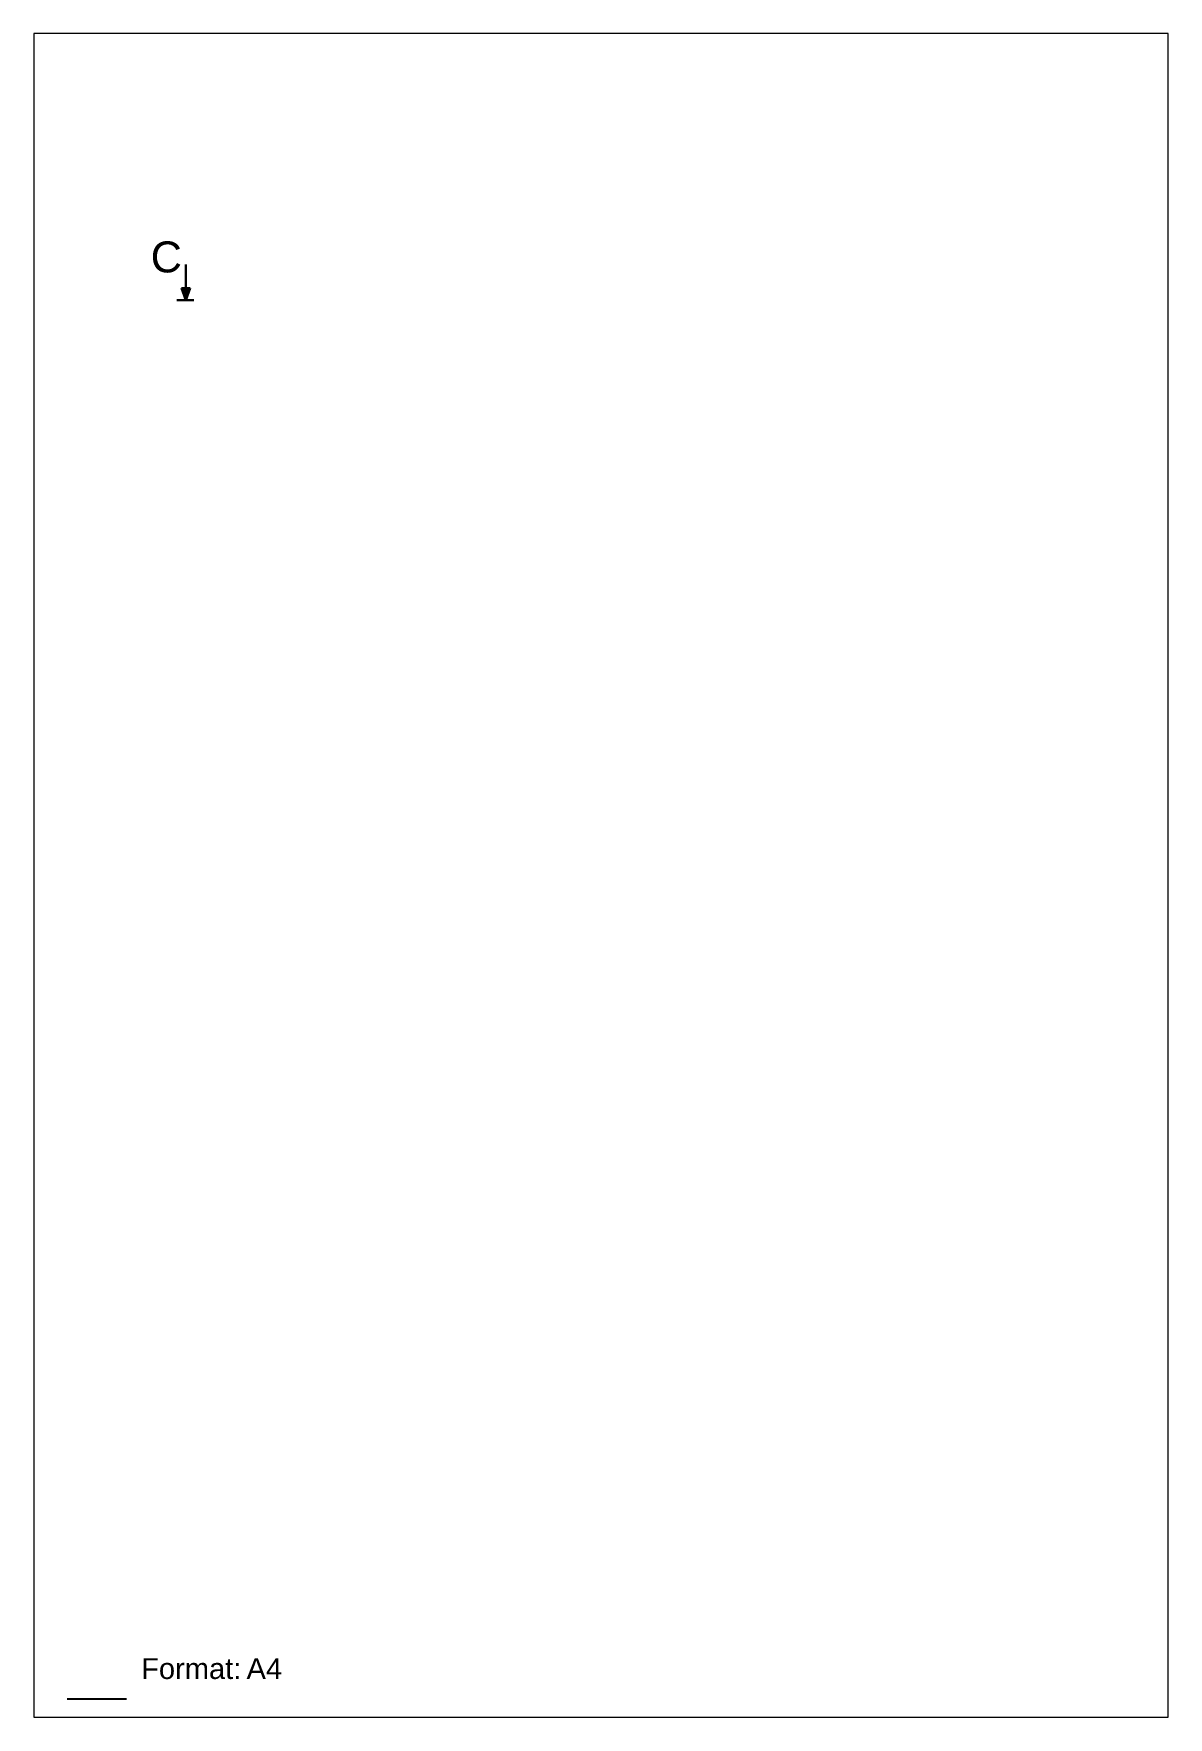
# Paper-space layout 'Layout4' of a CAD drawing. Header units: millimetres. Extents: x 11 to 202, y 7 to 291.
# The model-space entities are those that its viewports show. They can reach past a viewport. Long polylines and large blocks are cut down to what shows.
import ezdxf

# ---------------------------------------------------------------- set-up
doc = ezdxf.new("R2010")
doc.units = ezdxf.units.MM
doc.header["$LTSCALE"] = 0.5
for name, color, linetype, lineweight in [('Linii groase', 7, 'Continuous', 30), ('Linii subtiri', 7, 'Continuous', 13), ('Subtire', 7, 'Continuous', 25)]:
    doc.layers.add(name, color=color, linetype=linetype, lineweight=lineweight)
doc.styles.add('ARIAL', font='arial.ttf')
doc.styles.get("Standard").update_dxf_attribs({"font": 'arial.ttf'})

msp = doc.modelspace()

# ---------------------------------------------------------------- hatches: boundary and pattern name
at = {"layer": 'Linii groase'}
h = msp.add_hatch(color=256, dxfattribs=at)
h.dxf.hatch_style = 1
h.paths.add_polyline_path([(40.7, 247.28), (39.95, 247.28), (39.2, 247.28), (39.95, 245.28)])

# ---------------------------------------------------------------- linework, layer by layer
for p, q in [((39.95, 250.28), (39.95, 251.28)), ((39.95, 250.28), (39.95, 247.28)), ((39.95, 247.28), (39.2, 247.28)), ((39.95, 245.28), (39.2, 247.28)), ((39.95, 247.28), (40.7, 247.28)), ((40.7, 247.28), (39.95, 245.28)), ((38.43, 245.28), (41.29, 245.28))]:
    msp.add_line(p, q, dxfattribs=at)
at = {"layer": 'Subtire'}
msp.add_line((20, 10), (30, 10), dxfattribs=at)

# ---------------------------------------------------------------- texts
at = {"color": 7, "linetype": 'Continuous', "lineweight": 25, "char_height": 3.5, "attachment_point": 1, "style": 'ARIAL'}
for s, insert in [('Format:', (32.44, 16.84)), ('A4', (50.16, 16.83))]:
    msp.add_mtext(s, dxfattribs=dict(at, insert=insert))
at = {"layer": 'Linii groase', "insert": (34.04, 255.15), "char_height": 5.21, "attachment_point": 1}
msp.add_mtext_dynamic_manual_height_columns('C', width=5.2063, gutter_width=26.03, heights=[1.77], dxfattribs=at)

psp = doc.layouts.new('Layout4')

# ---------------------------------------------------------------- viewports
at = {"layer": 'Linii subtiri'}
psp.add_viewport(center=(106.58, 149.04), size=(190.76, 283.21), view_center_point=(109.75, 148.5), view_height=283.21, dxfattribs=at)

doc.saveas('drawing.dxf')
